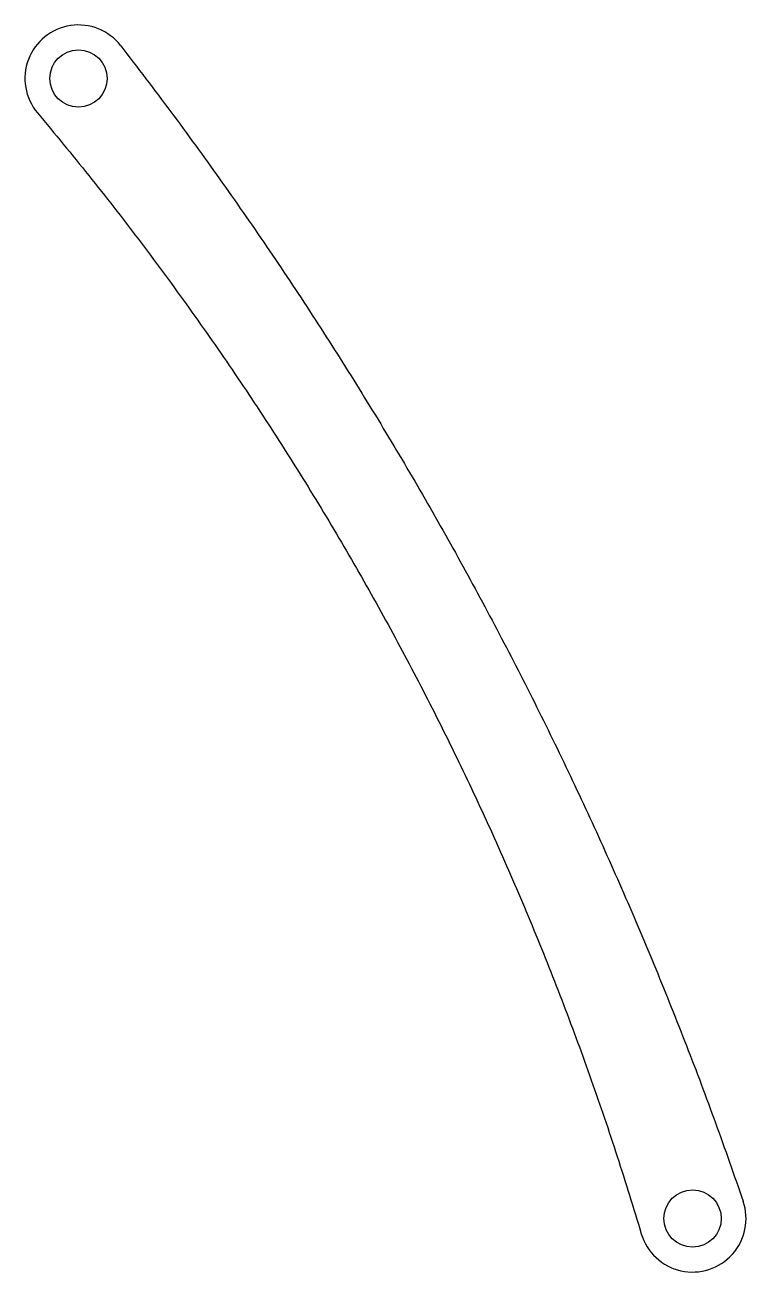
# Model space of a CAD drawing. Header units: millimetres. Extents: x -315 to -227, y -181 to -29.
import ezdxf

# ---------------------------------------------------------------- set-up
doc = ezdxf.new("R2010")
doc.units = ezdxf.units.MM
doc.layers.add('Sketch005', color=7, linetype='CONTINUOUS')

msp = doc.modelspace()

# ---------------------------------------------------------------- linework, layer by layer
at = {"layer": 'Sketch005'}
for centre in [(-308.38, -35.68), (-233.64, -174.42)]:
    msp.add_circle(centre, 3.49, dxfattribs=at)
for centre, start, end in [((-308.38, -35.68), 37.7517, -139.9694), ((-233.64, -174.42), -163.4083, 18.8705)]:
    msp.add_arc(centre, 6.51, start, end, dxfattribs=at)
for points in [[(-303.24, -31.69), (-253.67, -95.71), (-227.48, -172.32)], [(-313.37, -39.86), (-262.47, -100.45), (-239.88, -176.28)]]:
    msp.add_open_spline(points, degree=2, dxfattribs=at)

doc.saveas('drawing.dxf')
